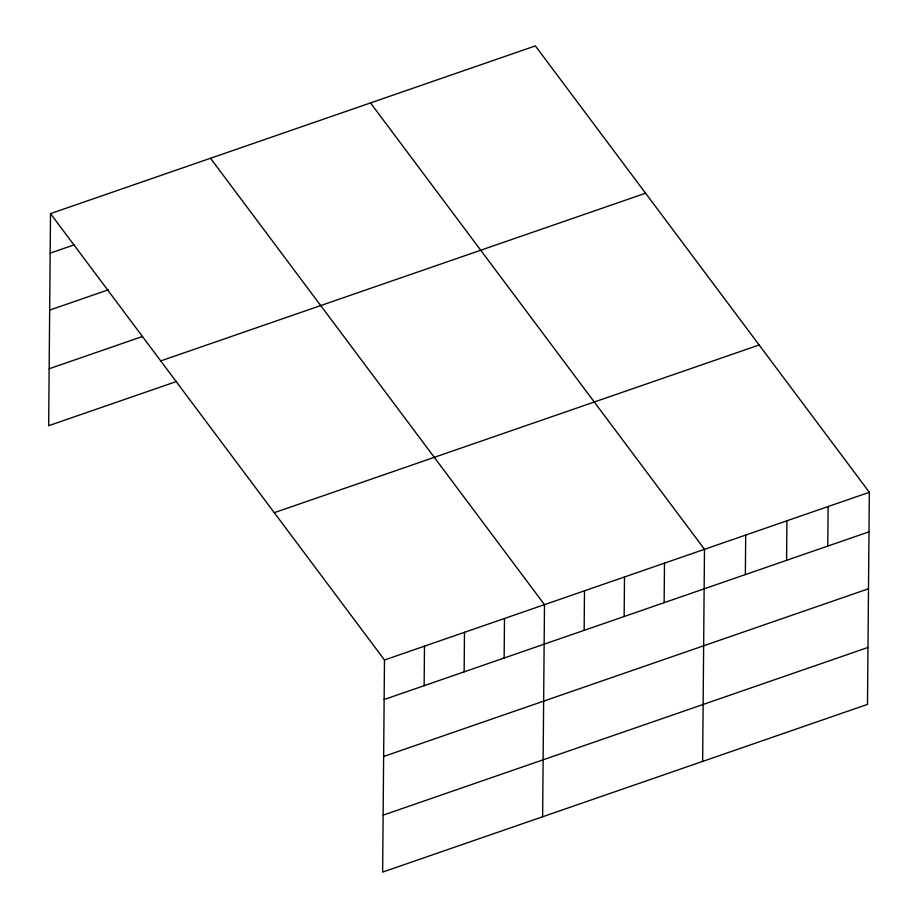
<?xml version="1.0" encoding="UTF-8"?>
<svg xmlns="http://www.w3.org/2000/svg" width="918" height="918" viewBox="0 0 918 918"><rect width="100%" height="100%" fill="white"/><g stroke="black" fill="none" stroke-linecap="round" stroke-linejoin="round"><path stroke-width="1.38" d="M50.513 213.607L384.481 659.996L382.634 872.1L867.487 704.393L869.346 492.289L535.366 45.9L50.513 213.607L48.654 425.711L176.658 381.44M424.139 685.689L424.483 646.157M464.141 671.861L464.485 632.318M504.143 658.022L504.487 618.491M542.63 816.756L544.489 604.652L210.509 158.263M584.146 630.345L584.491 590.813M624.148 616.517L624.492 576.974M664.139 602.678L664.494 563.147M702.637 761.412L704.485 549.308L370.516 102.919M745.359 574.588L745.703 535.056M786.577 560.336L786.921 520.793M827.784 546.072L828.128 506.541M50.169 253.138L74.163 244.842M49.664 310.089L108.335 289.801M49.159 368.761L142.485 336.481M160.719 360.912L645.583 193.205M274.275 512.692L759.129 344.984M384.481 659.996L869.346 492.289M384.137 699.527L869.002 531.82M383.644 756.478L868.497 588.771M383.127 815.15L867.992 647.442"/></g></svg>
